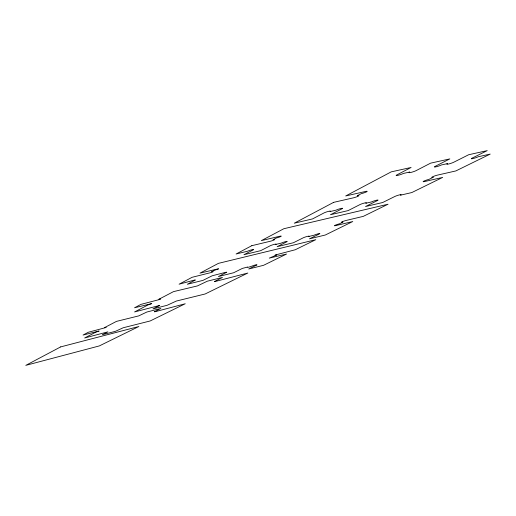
<?xml version="1.0" encoding="UTF-8"?>
<svg xmlns="http://www.w3.org/2000/svg" width="516" height="516" viewBox="0 0 516 516"><rect width="100%" height="100%" fill="white"/><g stroke="black" fill="none" stroke-linecap="round" stroke-linejoin="round"><path stroke-width="0.77" d="M98.988 331.066L95.647 332.252L84.669 337.98L107.85 331.865L102.349 334.723L115.461 331.311L123.234 327.757L150.156 320.971L185.231 303.756L155.161 311.703L154.381 311.799L160.863 308.445L146.86 312.025L138.72 315.895L116.474 321.384L104.574 327.596L106.161 327.331L105.683 327.608L88.281 332.272L83.05 335.045L98.988 331.066M247.261 267.127C247.745 268.372 256.13 263.857 257.033 264.876L248.725 268.997L263.579 265.301L286.535 254.04L269.294 258.116L276.512 255.078L275.002 255.272L275.428 254.969L295.281 249.744L315.786 239.682L218.429 263.36L199.976 273.132L218.61 268.739L218.345 268.984L214.243 270.378L211.573 271.771L213.134 271.687L210.625 272.674L192.12 277.292L179.104 284.187L194.777 279.988L195.377 280.001L187.373 284.252L203.001 280.369L212.211 275.77L225.802 272.28L226.776 272.203L218.436 276.531L233.677 272.738L242.333 268.417L247.261 267.127M159.67 305.44L152.975 308.903L167.1 305.304L176.317 301.06L205.168 293.972L247.822 273.035L215.224 281.491L214.443 281.562L222.46 277.421L207.303 281.201L197.46 285.909L173.486 291.637L158.87 299.267L160.508 299.016L159.644 299.486L140.965 304.375L134.56 307.768L151.743 303.601L147.957 304.956L134.592 311.935L159.67 305.44M60.662 346.9L25.8 365.36L99.311 345.926L138.894 326.499L60.662 346.9M251.834 245.674L236.109 253.995L247.557 251.234A3.367 0.361 -17.1 0 1 251.918 249.757A3.367 0.361 -17.1 0 1 253.246 249.867L243.958 254.71L260.683 250.666L270.139 245.797A3.341 0.355 -17.2 0 1 274.48 244.32A3.341 0.355 -17.2 0 1 275.718 244.449L281.265 243.113A3.328 0.348 -17.2 0 1 285.606 241.643A3.328 0.348 -17.2 0 1 286.793 241.778L277.169 246.667L293.43 242.733L303.215 237.818A3.296 0.342 -17.3 0 1 307.536 236.36A3.296 0.342 -17.3 0 1 308.639 236.515L314.038 235.212A3.283 0.342 -17.4 0 1 318.346 233.754A3.283 0.342 -17.4 0 1 319.41 233.916L309.471 238.85L325.286 235.019L352.77 221.532L336 225.544A3.373 0.355 -17.5 0 1 334.981 225.344A3.373 0.355 -17.5 0 1 339.418 223.841L342.876 222.132A3.406 0.361 -17.6 0 1 341.869 221.919A3.406 0.361 -17.6 0 1 346.359 220.397L363.283 216.372L388.038 204.22L283.819 228.736L261.354 240.63L279.556 236.296A3.489 0.387 -17.2 0 1 280.827 236.457A3.489 0.387 -17.2 0 1 276.292 238.005L273.054 239.688A3.457 0.381 -17.2 0 1 274.338 239.837A3.457 0.381 -17.2 0 1 269.849 241.365L251.834 245.674M333.633 202.356L294.301 223.183L312.528 218.919L323.9 212.985A3.741 0.439 -17.6 0 1 328.808 211.302A3.741 0.439 -17.6 0 1 329.976 211.573L336.026 210.167A3.722 0.432 -17.6 0 1 340.928 208.49A3.722 0.432 -17.6 0 1 342.037 208.767L330.472 214.72L348.145 210.593L359.897 204.62A3.696 0.426 -17.7 0 1 364.773 202.949A3.696 0.426 -17.7 0 1 365.786 203.246L371.643 201.885A3.683 0.419 -17.8 0 1 376.512 200.227A3.683 0.419 -17.8 0 1 377.473 200.53L365.547 206.523L382.685 202.511L394.785 196.506A3.651 0.406 -17.9 0 1 399.629 194.855A3.651 0.406 -17.9 0 1 400.493 195.177L411.833 192.545L442.676 177.401L424.642 181.529A3.825 0.439 -18.1 0 1 423.849 181.135A3.825 0.439 -18.1 0 1 428.938 179.4L433.272 177.246A3.87 0.451 -18.1 0 1 432.498 176.833A3.87 0.451 -18.1 0 1 437.652 175.072L455.86 170.931L490.2 154.084L478.209 156.754A4.057 0.484 -18.4 0 1 472.804 158.612A4.057 0.484 -18.4 0 1 472.166 158.102L487.201 150.64L468.67 154.736L453.822 162.192A4.089 0.497 -18.3 0 1 448.385 164.062A4.089 0.497 -18.3 0 1 447.636 163.572L441.419 164.959A4.102 0.503 -18.3 0 1 435.968 166.836A4.102 0.503 -18.3 0 1 435.162 166.352L449.817 158.909L430.628 163.146L416.18 170.59A4.134 0.516 -18.1 0 1 410.704 172.479A4.134 0.516 -18.1 0 1 409.781 172.015L403.344 173.453A4.147 0.522 -18.1 0 1 397.855 175.35A4.147 0.522 -18.1 0 1 396.875 174.892L411.104 167.468L391.225 171.86L345.701 195.97L365.463 191.475A3.96 0.484 -17.8 0 1 366.541 191.842A3.96 0.484 -17.8 0 1 361.323 193.635L357.233 195.77A3.915 0.477 -17.8 0 1 358.336 196.112A3.915 0.477 -17.8 0 1 353.183 197.886L333.633 202.356"/></g></svg>
